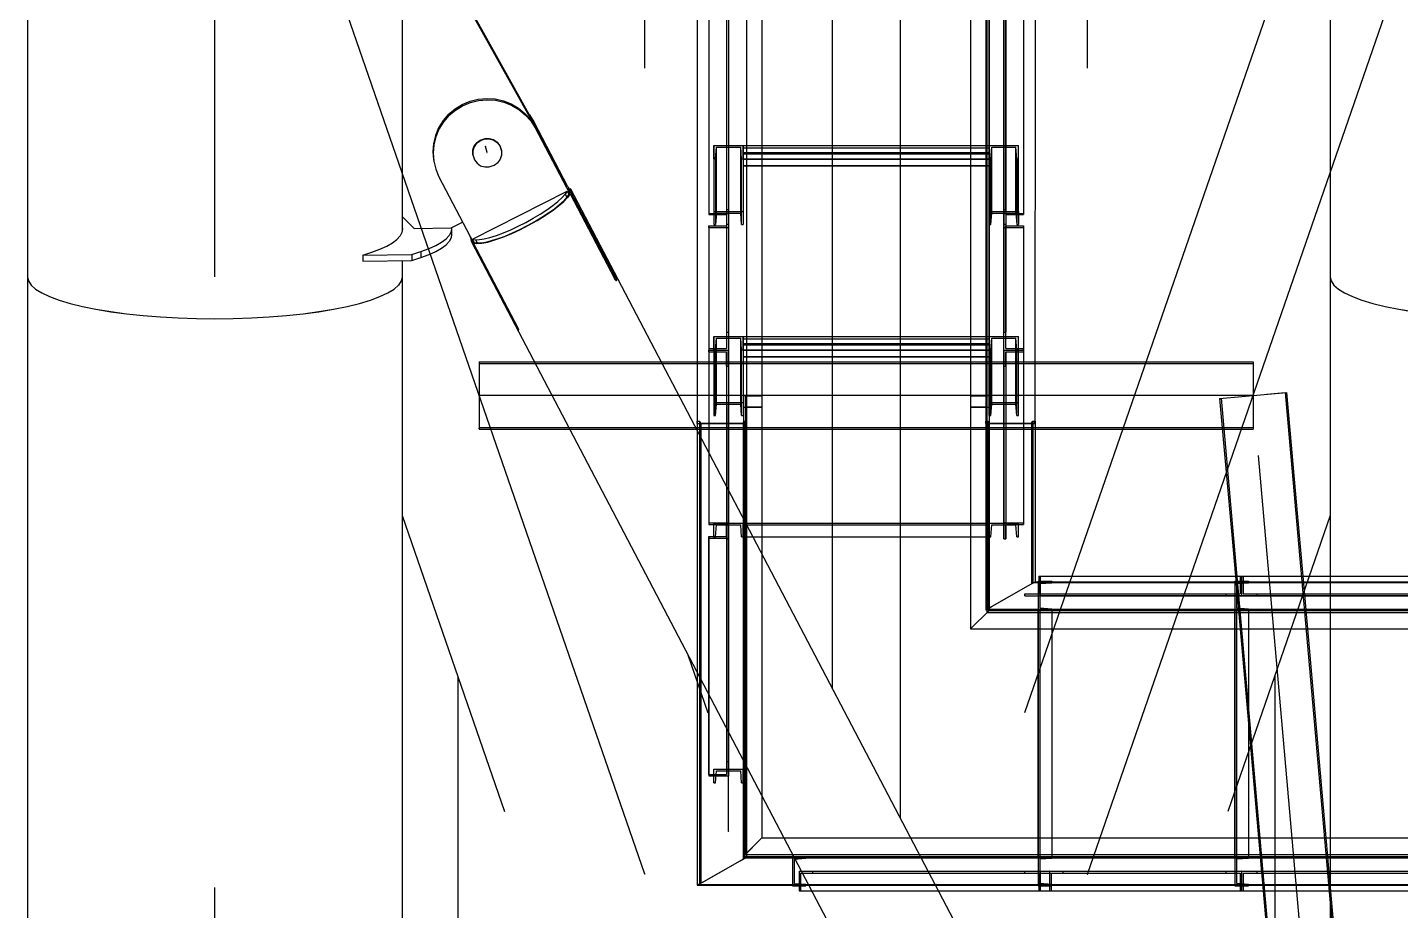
# Model space of a CAD drawing. Header units: millimetres. Extents: x 150209.93 to 150215.05, y 136675.65 to 136679.93.
# Drawn here: x 150213.4932 to 150213.6049, y 136676.0506 to 136676.1225 of the extents above; entities that cross this region are included whole.
import ezdxf

# ---------------------------------------------------------------- set-up
doc = ezdxf.new("R2010")
doc.units = ezdxf.units.MM
doc.header["$LTSCALE"] = 0.25
for name, pattern in [('CENTER', [50.8, 31.75, -6.35, 6.35, -6.35]), ('XKITLINE00', [0]), ('XKITLINE02', [4, 2, -2]), ('XKITLINE03', [6, 3, -1, 1, -1])]:
    doc.linetypes.add(name, pattern=pattern)

# ---------------------------------------------------------------- blocks, each defined once
blk = doc.blocks.new('çatıı')
at = {"color": 116, "linetype": 'XKITLINE02', "true_color": 0x136734}
for p, q in [((23115.02, 4010.31), (23115.02, 2304.77)), ((23115.87, 4009.98), (23115.87, 2305.1)), ((23122.52, 4010.31), (23122.52, 2304.77)), ((23207.47, 4010.11), (23207.47, 2304.77)), ((23097.15, 3998.62), (23097.15, 2299.1)), ((23097.68, 3997.81), (23097.68, 2298.3)), ((23114.92, 3997.81), (23114.92, 2298.3)), ((23115.45, 3998.62), (23115.45, 2299.1)), ((23214.53, 3998.62), (23214.52, 2299.1)), ((23215.06, 3997.81), (23215.06, 2298.3)), ((23232.3, 3997.81), (23232.29, 2298.3)), ((23232.83, 3998.62), (23232.82, 2299.1)), ((23214.12, 2598.43), (23214.12, 2305.1)), ((23214.97, 2598.43), (23214.97, 2304.77)), ((23101, 2502.72), (23101, 2383.08)), ((23109, 2502.72), (23109, 2379.19)), ((23220.98, 2502.72), (23220.98, 2383.51)), ((23228.98, 2502.72), (23228.98, 2383.08)), ((23108.2, 2502.29), (23108.2, 2379.19)), ((23221.78, 2502.29), (23221.78, 2379.19)), ((23221.78, 2384.36), (23221.78, 2498.41)), ((23103, 2405.84), (23103, 2411.18)), ((23103, 2411.18), (23115, 2411.18)), ((23103, 2411.18), (23103, 2379.02)), ((23103.68, 2405.84), (23104.07, 2410.5)), ((23104.07, 2410.5), (23113.94, 2410.5)), ((23104.07, 2383.68), (23104.07, 2410.5)), ((23114.32, 2405.84), (23113.94, 2410.5)), ((23113.94, 2383.68), (23113.94, 2410.5)), ((23115, 2405.84), (23115, 2411.18)), ((23115, 2411.18), (23115, 2379.02)), ((23115, 2411.18), (23115, 2402.96)), ((23115, 2411.18), (23122.52, 2411.18)), ((23115, 2410.24), (23214.98, 2410.24)), ((23115, 2408.3), (23122.52, 2408.3)), ((23115, 2407.88), (23214.98, 2407.88)), ((23207.47, 2411.18), (23214.98, 2411.18)), ((23207.47, 2408.3), (23214.98, 2408.3)), ((23214.98, 2384.36), (23214.98, 2411.18)), ((23214.98, 2405.84), (23214.98, 2411.18)), ((23214.98, 2411.18), (23226.98, 2411.18)), ((23214.98, 2411.18), (23214.98, 2402.96)), ((23215.66, 2405.84), (23216.05, 2410.5)), ((23216.05, 2383.68), (23216.05, 2410.5)), ((23216.05, 2410.5), (23225.92, 2410.5)), ((23225.92, 2383.68), (23225.92, 2410.5)), ((23226.3, 2405.84), (23225.92, 2410.5)), ((23226.98, 2384.36), (23226.98, 2411.18)), ((23226.98, 2405.84), (23226.98, 2411.18)), ((23103, 2405.84), (23103.68, 2405.84)), ((23103.68, 2405.84), (23103.68, 2379.02)), ((23114.32, 2405.84), (23115, 2405.84)), ((23114.32, 2379.02), (23114.32, 2405.84)), ((23115, 2405.84), (23214.98, 2405.84)), ((23115, 2405.67), (23214.98, 2405.67)), ((23115, 2403.13), (23214.98, 2403.13)), ((23115, 2402.96), (23122.52, 2402.96)), ((23207.47, 2402.96), (23214.98, 2402.96)), ((23214.98, 2379.02), (23214.98, 2405.84)), ((23214.98, 2405.84), (23215.66, 2405.84)), ((23215.66, 2379.02), (23215.66, 2405.84)), ((23226.3, 2405.84), (23226.3, 2379.02)), ((23226.3, 2405.84), (23226.98, 2405.84)), ((23226.98, 2383.08), (23226.98, 2405.84)), ((23101, 2383.51), (23109, 2383.51)), ((23101, 2383.08), (23108.2, 2383.08)), ((23103, 2384.36), (23115, 2384.36)), ((23104.07, 2383.68), (23103.68, 2379.02)), ((23104.07, 2383.68), (23113.94, 2383.68)), ((23108.2, 2385.23), (23109, 2385.23)), ((23108.2, 2385.23), (23108.2, 2328.7)), ((23109, 2385.23), (23109, 2377.87)), ((23114.32, 2379.02), (23113.94, 2383.68)), ((23214.98, 2379.02), (23214.98, 2384.36)), ((23214.98, 2384.36), (23226.98, 2384.36)), ((23215.66, 2379.02), (23216.05, 2383.68)), ((23216.05, 2383.68), (23225.92, 2383.68)), ((23220.98, 2385.23), (23220.98, 2335.33)), ((23220.98, 2385.23), (23221.78, 2385.23)), ((23220.98, 2384.36), (23220.98, 2379.19)), ((23220.98, 2384.36), (23220.98, 2377.86)), ((23220.98, 2383.51), (23228.98, 2383.51)), ((23221.78, 2385.23), (23221.78, 2335.33)), ((23221.78, 2384.36), (23221.78, 2378.6)), ((23221.78, 2383.08), (23228.98, 2383.08)), ((23225.92, 2383.68), (23226.3, 2379.02)), ((23226.98, 2384.36), (23226.98, 2379.02)), ((23228.98, 2383.08), (23228.98, 2383.51)), ((23101, 2378.6), (23108.2, 2378.6)), ((23101, 2377.87), (23101, 2378.6)), ((23101, 2378.6), (23101, 2327.96)), ((23101, 2377.87), (23109, 2377.87)), ((23103, 2379.02), (23103.68, 2379.02)), ((23108.2, 2379.19), (23109, 2379.19)), ((23109, 2377.87), (23109, 2327.96)), ((23114.32, 2379.02), (23115, 2379.02)), ((23214.98, 2379.02), (23215.66, 2379.02)), ((23220.98, 2379.19), (23221.78, 2379.19)), ((23220.98, 2327.96), (23220.98, 2377.86)), ((23220.98, 2377.86), (23228.98, 2377.86)), ((23221.78, 2328.7), (23221.78, 2378.6)), ((23221.78, 2378.6), (23228.98, 2378.6)), ((23226.3, 2379.02), (23226.98, 2379.02)), ((23228.98, 2378.6), (23228.98, 2327.96)), ((23108.2, 2335.33), (23109, 2335.33)), ((23220.98, 2327.96), (23220.98, 2335.33)), ((23220.98, 2335.33), (23221.78, 2335.33)), ((23221.78, 2328.7), (23221.78, 2335.33)), ((23103, 2328.16), (23103, 2333.5)), ((23103, 2333.5), (23115, 2333.5)), ((23103, 2333.5), (23103, 2301.35)), ((23103.68, 2328.16), (23104.07, 2332.83)), ((23104.07, 2332.83), (23113.94, 2332.83)), ((23104.07, 2306.01), (23104.07, 2332.83)), ((23114.32, 2328.16), (23113.94, 2332.83)), ((23113.94, 2306.01), (23113.94, 2332.83)), ((23115, 2328.16), (23115, 2333.5)), ((23115, 2333.5), (23115, 2301.35)), ((23115, 2333.5), (23115, 2325.29)), ((23115, 2333.5), (23122.52, 2333.5)), ((23115, 2332.57), (23214.98, 2332.57)), ((23115, 2330.63), (23122.52, 2330.63)), ((23115, 2330.21), (23214.98, 2330.21)), ((23207.47, 2333.5), (23214.98, 2333.5)), ((23207.47, 2330.63), (23214.98, 2330.63)), ((23214.98, 2306.69), (23214.98, 2333.5)), ((23214.98, 2328.16), (23214.98, 2333.5)), ((23214.98, 2333.5), (23226.98, 2333.5)), ((23214.98, 2333.5), (23214.98, 2325.29)), ((23215.66, 2328.16), (23216.05, 2332.83)), ((23216.05, 2306.01), (23216.05, 2332.83)), ((23216.05, 2332.83), (23225.92, 2332.83)), ((23225.92, 2306.01), (23225.92, 2332.83)), ((23226.3, 2328.16), (23225.92, 2332.83)), ((23226.98, 2306.69), (23226.98, 2333.5)), ((23226.98, 2328.16), (23226.98, 2333.5)), ((23101, 2328.7), (23108.2, 2328.7)), ((23101, 2327.96), (23109, 2327.96)), ((23101, 2327.31), (23101, 2327.96)), ((23101, 2327.96), (23109, 2327.96)), ((23101, 2327.96), (23101, 2257.1)), ((23101, 2327.31), (23108.2, 2327.31)), ((23103, 2328.16), (23103.68, 2328.16)), ((23103.68, 2301.35), (23103.68, 2328.16)), ((23108.2, 2321.45), (23108.2, 2327.31)), ((23108.2, 2327.31), (23108.2, 2251.24)), ((23109, 2321.45), (23109, 2327.96)), ((23109, 2327.96), (23109, 2251.24)), ((23114.32, 2328.16), (23115, 2328.16)), ((23114.32, 2301.35), (23114.32, 2328.16)), ((23115, 2328.16), (23214.98, 2328.16)), ((23115, 2328), (23214.98, 2328)), ((23115, 2325.45), (23214.98, 2325.45)), ((23115, 2325.29), (23122.52, 2325.29)), ((23207.47, 2325.29), (23214.98, 2325.29)), ((23214.98, 2301.35), (23214.98, 2328.16)), ((23214.98, 2328.16), (23215.66, 2328.16)), ((23215.66, 2301.35), (23215.66, 2328.16)), ((23220.98, 2327.96), (23228.98, 2327.96)), ((23220.98, 2327.96), (23220.98, 2257.75)), ((23220.98, 2321.45), (23220.98, 2327.96)), ((23220.98, 2327.96), (23228.98, 2327.96)), ((23221.78, 2328.7), (23228.98, 2328.7)), ((23221.78, 2327.31), (23221.78, 2257.1)), ((23221.78, 2321.45), (23221.78, 2327.31)), ((23221.78, 2327.31), (23228.98, 2327.31)), ((23226.3, 2301.35), (23226.3, 2328.16)), ((23226.3, 2328.16), (23226.98, 2328.16)), ((23226.98, 2301.35), (23226.98, 2328.16)), ((23228.98, 2327.96), (23228.98, 2328.7)), ((23228.98, 2327.96), (23228.98, 2257.1)), ((23007.6, 2323.21), (23007.6, 2295.91)), ((23007.6, 2323.21), (23081.56, 2323.21)), ((23007.6, 2322.61), (23007.6, 2320.23)), ((23007.6, 2322.61), (23322.39, 2322.61)), ((23007.6, 2321.31), (23007.6, 2304.21)), ((23096.3, 2323.21), (23122.52, 2323.21)), ((23108.2, 2321.45), (23109, 2321.45)), ((23207.47, 2323.21), (23233.67, 2323.21)), ((23220.98, 2321.45), (23220.98, 2251.24)), ((23220.98, 2321.45), (23221.78, 2321.45)), ((23221.78, 2321.45), (23221.78, 2251.24)), ((23278.79, 2323.21), (23322.39, 2323.21)), ((23322.39, 2323.21), (23322.39, 2295.91)), ((23115.02, 2309.56), (23122.52, 2309.56)), ((23115.02, 2309.56), (23122.52, 2309.56)), ((23115.02, 2309.56), (23122.52, 2309.56)), ((23115.02, 2309.56), (23115.02, 2122.1)), ((23115.87, 2309.56), (23122.52, 2309.56)), ((23115.87, 2309.56), (23115.87, 2122.95)), ((23115.87, 2309.22), (23122.52, 2309.35)), ((23122.52, 2309.56), (23122.52, 2146.75)), ((23122.52, 2309.56), (23122.52, 2307.13)), ((23207.47, 2309.56), (23214.97, 2309.56)), ((23207.47, 2309.56), (23214.97, 2309.56)), ((23207.47, 2309.56), (23207.47, 2307.13)), ((23207.47, 2309.35), (23214.12, 2309.22)), ((23214.12, 2309.56), (23214.12, 2221.25)), ((23214.97, 2309.56), (23214.97, 2222.38)), ((23308.8, 2308.35), (23335.99, 2310.76)), ((23308.8, 2308.35), (23309.14, 2308.38)), ((23308.8, 2308.35), (23313.83, 2251.39)), ((23309.4, 2308.41), (23355.51, 1785.98)), ((23328.04, 2310.05), (23335.39, 2310.7)), ((23335.39, 2310.7), (23381.51, 1788.27)), ((23335.99, 2310.76), (23340.46, 2260.17)), ((23103, 2306.69), (23115, 2306.69)), ((23103.68, 2301.35), (23104.07, 2306.01)), ((23104.07, 2306.01), (23113.94, 2306.01)), ((23114.32, 2301.35), (23113.94, 2306.01)), ((23115.02, 2304.77), (23122.52, 2304.77)), ((23115.87, 2305.1), (23122.52, 2304.97)), ((23207.47, 2304.97), (23214.12, 2305.1)), ((23207.47, 2304.77), (23214.97, 2304.77)), ((23214.98, 2301.35), (23214.98, 2306.69)), ((23214.98, 2306.69), (23226.98, 2306.69)), ((23215.66, 2301.35), (23216.05, 2306.01)), ((23216.05, 2306.01), (23225.92, 2306.01)), ((23226.3, 2301.35), (23225.92, 2306.01)), ((23226.98, 2301.35), (23226.98, 2306.69)), ((23007.6, 2296.51), (23322.39, 2296.51)), ((23007.6, 2295.91), (23007.6, 2296.25)), ((23007.6, 2295.91), (23095.87, 2295.91)), ((23096.3, 2298.19), (23096.3, 2299.1)), ((23096.3, 2299.1), (23097.15, 2299.1)), ((23096.3, 2299.1), (23096.3, 2298.19)), ((23096.3, 2299.1), (23097.15, 2299.1)), ((23096.3, 2298.19), (23096.3, 2196.76)), ((23096.3, 2295.91), (23122.52, 2295.91)), ((23097.68, 2298.3), (23097.15, 2299.1)), ((23097.15, 2299.1), (23097.15, 2110.87)), ((23097.68, 2298.3), (23097.15, 2299.1)), ((23097.68, 2298.3), (23114.92, 2298.3)), ((23097.68, 2298.3), (23097.68, 2111.17)), ((23097.68, 2298.3), (23114.92, 2298.3)), ((23103, 2301.35), (23103.68, 2301.35)), ((23114.32, 2301.35), (23115, 2301.35)), ((23114.92, 2298.3), (23115.45, 2299.1)), ((23114.92, 2298.3), (23115.45, 2299.1)), ((23114.92, 2298.3), (23114.92, 2121.02)), ((23115.45, 2299.1), (23116.3, 2299.1)), ((23115.45, 2299.1), (23115.45, 2121.33)), ((23115.45, 2299.1), (23116.3, 2299.1)), ((23116.3, 2298.19), (23116.3, 2299.1)), ((23116.3, 2299.1), (23116.3, 2298.19)), ((23207.47, 2295.91), (23233.68, 2295.91)), ((23213.67, 2298.19), (23213.67, 2299.1)), ((23213.67, 2299.1), (23214.52, 2299.1)), ((23213.68, 2299.1), (23213.68, 2298.19)), ((23213.68, 2299.1), (23214.53, 2299.1)), ((23215.06, 2298.3), (23214.52, 2299.1)), ((23214.53, 2299.1), (23214.53, 2222.87)), ((23215.06, 2298.3), (23214.53, 2299.1)), ((23214.98, 2301.35), (23215.66, 2301.35)), ((23215.06, 2298.3), (23232.29, 2298.3)), ((23215.06, 2298.3), (23215.06, 2223.17)), ((23215.06, 2298.3), (23232.3, 2298.3)), ((23226.3, 2301.35), (23226.98, 2301.35)), ((23232.29, 2298.3), (23232.82, 2299.1)), ((23232.3, 2298.3), (23232.83, 2299.1)), ((23232.3, 2298.3), (23232.3, 2233.02)), ((23232.82, 2299.1), (23233.67, 2299.1)), ((23232.83, 2299.1), (23232.83, 2233.33)), ((23232.83, 2299.1), (23233.68, 2299.1)), ((23233.67, 2298.19), (23233.67, 2299.1)), ((23233.68, 2299.1), (23233.68, 2298.19)), ((23275.19, 2295.91), (23322.39, 2295.91)), ((23101, 2257.75), (23109, 2257.75)), ((23101, 2257.1), (23108.2, 2257.1)), ((23103, 2252.1), (23103, 2257.6)), ((23103, 2257.6), (23115, 2257.6)), ((23103, 2252.1), (23103, 2257.6)), ((23103.68, 2252.1), (23104.07, 2256.9)), ((23103.68, 2252.1), (23104.07, 2256.9)), ((23104.07, 2256.9), (23113.94, 2256.9)), ((23108.2, 2257.41), (23109, 2257.41)), ((23108.2, 2252.17), (23108.2, 2257.41)), ((23108.2, 2257.41), (23108.2, 2155.43)), ((23109, 2251.59), (23109, 2257.41)), ((23109, 2257.41), (23109, 2154.85)), ((23114.32, 2252.1), (23113.94, 2256.9)), ((23114.32, 2252.1), (23113.94, 2256.9)), ((23115, 2252.1), (23115, 2257.6)), ((23115, 2252.1), (23115, 2257.6)), ((23115, 2257.6), (23115, 2252.1)), ((23115, 2257.6), (23122.52, 2257.6)), ((23115, 2256.9), (23214.98, 2256.9)), ((23116.3, 2256.95), (23116.3, 2158.62)), ((23207.47, 2257.6), (23214.98, 2257.6)), ((23214.98, 2252.1), (23214.98, 2257.6)), ((23214.98, 2257.6), (23226.98, 2257.6)), ((23214.98, 2252.1), (23214.98, 2257.6)), ((23214.98, 2257.6), (23214.98, 2252.1)), ((23215.66, 2252.1), (23216.05, 2256.9)), ((23215.66, 2252.1), (23216.05, 2256.9)), ((23216.05, 2256.9), (23225.92, 2256.9)), ((23220.98, 2251.24), (23220.98, 2257.75)), ((23220.98, 2257.75), (23228.98, 2257.75)), ((23221.78, 2251.24), (23221.78, 2257.1)), ((23221.78, 2257.1), (23228.98, 2257.1)), ((23226.3, 2252.1), (23225.92, 2256.9)), ((23226.3, 2252.1), (23225.92, 2256.9)), ((23226.98, 2252.1), (23226.98, 2257.6)), ((23226.98, 2252.1), (23226.98, 2257.6)), ((23228.98, 2257.1), (23228.98, 2257.75)), ((23101, 2252.17), (23108.2, 2252.17)), ((23101, 2252.17), (23101, 2154.85)), ((23101, 2155.43), (23101, 2252.17)), ((23101, 2251.59), (23109, 2251.59)), ((23103, 2252.1), (23103.68, 2252.1)), ((23108.2, 2251.24), (23109, 2251.24)), ((23114.32, 2252.1), (23115, 2252.1)), ((23115, 2252.1), (23122.52, 2252.1)), ((23207.47, 2252.1), (23214.98, 2252.1)), ((23214.98, 2252.1), (23215.66, 2252.1)), ((23220.98, 2251.24), (23221.78, 2251.24)), ((23226.3, 2252.1), (23226.98, 2252.1)), ((23235.17, 2236.1), (23235.8, 2236.1)), ((23315.18, 2236.1), (23320.47, 2176.15)), ((23317.09, 2236.1), (23317.09, 2228.9)), ((23318.35, 2236.1), (23318.35, 2228.9)), ((23342.58, 2236.1), (23343.79, 2222.38)), ((23353.8, 2236.1), (23398.35, 2236.1)), ((23215.59, 2223.48), (23231.09, 2232.33)), ((23229.54, 2228.9), (23317.09, 2228.9)), ((23229.54, 2228.1), (23229.54, 2228.9)), ((23231.09, 2232.33), (23233.68, 2233.81)), ((23231.09, 2232.33), (23233.16, 2233.51)), ((23231.09, 2232.33), (23231.35, 2232.48)), ((23232.31, 2233.03), (23233.68, 2233.81)), ((23233.16, 2233.51), (23537.59, 2233.51)), ((23234.97, 2234.1), (23240.47, 2234.1)), ((23234.97, 2233.81), (23234.97, 2222.38)), ((23235.17, 2234.1), (23237.99, 2234.1)), ((23235.17, 2233.81), (23237.99, 2233.81)), ((23235.17, 2233.29), (23235.17, 2228.9)), ((23235.67, 2233.04), (23240.47, 2233.42)), ((23235.67, 2233.04), (23240.47, 2233.42)), ((23235.67, 2233.04), (23235.67, 2223.16)), ((23235.8, 2233.04), (23235.8, 2228.1)), ((23240.47, 2234.1), (23240.47, 2233.42)), ((23311.46, 2228.1), (23311.46, 2228.9)), ((23314.97, 2234.1), (23320.47, 2234.1)), ((23314.97, 2233.81), (23314.97, 2222.38)), ((23315.67, 2233.04), (23320.47, 2233.42)), ((23315.67, 2233.04), (23320.47, 2233.42)), ((23315.67, 2233.04), (23315.67, 2223.16)), ((23317.72, 2234.1), (23317.72, 2228.1)), ((23317.72, 2234.1), (23317.72, 2228.1)), ((23318.35, 2228.9), (23404.03, 2228.9)), ((23320.47, 2234.1), (23320.47, 2233.42)), ((23324.03, 2228.1), (23324.03, 2228.9)), ((23353.8, 2233.81), (23506.2, 2233.81)), ((23213.68, 2222.38), (23216.27, 2223.87)), ((23214.67, 2222.95), (23215.59, 2223.48)), ((23229.54, 2228.1), (23317.72, 2228.1)), ((23317.72, 2228.1), (23404.03, 2228.1)), ((23214.12, 2221.25), (23525.35, 2221.25)), ((23214.21, 2222.68), (23526.76, 2222.68)), ((23234.97, 2222.1), (23240.47, 2222.1)), ((23234.97, 2222.1), (23240.47, 2222.1)), ((23234.97, 2222.1), (23240.47, 2222.1)), ((23234.97, 2222.1), (23234.97, 2214.6)), ((23235.67, 2223.16), (23240.47, 2222.78)), ((23235.67, 2223.16), (23240.47, 2222.78)), ((23235.67, 2222.1), (23235.67, 2122.12)), ((23240.47, 2222.78), (23240.47, 2222.38)), ((23240.47, 2222.1), (23240.47, 2214.6)), ((23314.97, 2222.1), (23320.47, 2222.1)), ((23314.97, 2222.1), (23320.47, 2222.1)), ((23314.97, 2222.1), (23320.47, 2222.1)), ((23314.97, 2222.1), (23314.97, 2214.6)), ((23315.67, 2223.16), (23320.47, 2222.78)), ((23315.67, 2223.16), (23320.47, 2222.78)), ((23315.67, 2222.1), (23315.67, 2122.12)), ((23320.47, 2222.78), (23320.47, 2222.38)), ((23320.47, 2222.1), (23320.47, 2214.6)), ((23343.82, 2222.1), (23344.48, 2214.6)), ((23353.8, 2222.38), (23506.2, 2222.38)), ((23353.8, 2222.1), (23506.2, 2222.1)), ((23353.8, 2214.6), (23506.2, 2214.6)), ((23103, 2152.1), (23103, 2157.6)), ((23103, 2157.6), (23115, 2157.6)), ((23103, 2152.1), (23103, 2157.6)), ((23103.68, 2152.1), (23104.07, 2156.9)), ((23103.68, 2152.1), (23104.07, 2156.9)), ((23104.07, 2156.9), (23113.94, 2156.9)), ((23108.2, 2160.67), (23109, 2160.67)), ((23114.32, 2152.1), (23113.94, 2156.9)), ((23114.32, 2152.1), (23113.94, 2156.9)), ((23115, 2152.1), (23115, 2157.6)), ((23115, 2152.1), (23115, 2157.6)), ((23101, 2155.43), (23108.2, 2155.43)), ((23101, 2154.85), (23109, 2154.85)), ((23103, 2152.1), (23103.68, 2152.1)), ((23114.32, 2152.1), (23115, 2152.1)), ((23122.52, 2129.6), (23115.02, 2122.1)), ((23131.52, 2129.6), (23183.08, 2129.6)), ((23234.97, 2129.6), (23234.97, 2122.12)), ((23240.47, 2129.6), (23240.47, 2122.12)), ((23314.97, 2129.6), (23314.97, 2122.12)), ((23320.47, 2129.6), (23320.47, 2122.12)), ((23324.58, 2129.6), (23325.24, 2122.1)), ((23351.98, 2129.6), (23352.65, 2122.1)), ((23353.8, 2129.6), (23433.7, 2129.6)), ((23116.3, 2123.38), (23115.02, 2122.1)), ((23115.87, 2122.95), (23427.05, 2122.95)), ((23098.21, 2111.47), (23113.71, 2120.33)), ((23113.71, 2120.33), (23116.3, 2121.81)), ((23113.71, 2120.33), (23115.78, 2121.51)), ((23113.71, 2120.33), (23113.97, 2120.48)), ((23115.02, 2122.1), (23116.3, 2122.1)), ((23115.78, 2121.51), (23425.59, 2121.53)), ((23134.97, 2122.1), (23187.02, 2122.1)), ((23134.97, 2122.1), (23140.47, 2122.1)), ((23134.97, 2122.1), (23134.97, 2110.39)), ((23135.45, 2122.1), (23140.47, 2122.1)), ((23135.6, 2121.82), (23187.16, 2121.82)), ((23135.67, 2121.03), (23140.47, 2121.42)), ((23135.67, 2121.03), (23140.47, 2121.42)), ((23135.67, 2121.03), (23135.67, 2111.16)), ((23140.47, 2122.1), (23140.47, 2121.42)), ((23234.97, 2122.12), (23240.47, 2122.12)), ((23234.97, 2122.12), (23234.97, 2110.39)), ((23234.97, 2122.12), (23240.47, 2122.12)), ((23234.97, 2122.1), (23240.47, 2122.1)), ((23235.67, 2121.06), (23240.47, 2121.44)), ((23235.67, 2121.06), (23240.47, 2121.44)), ((23235.67, 2121.06), (23235.67, 2111.18)), ((23240.47, 2122.12), (23240.47, 2121.44)), ((23240.47, 2121.44), (23240.47, 2121.44)), ((23314.97, 2122.12), (23320.47, 2122.12)), ((23314.97, 2122.12), (23314.97, 2110.4)), ((23314.97, 2122.12), (23320.47, 2122.12)), ((23314.97, 2122.1), (23320.47, 2122.1)), ((23315.67, 2121.06), (23320.47, 2121.44)), ((23315.67, 2121.06), (23320.47, 2121.44)), ((23315.67, 2121.06), (23315.67, 2111.18)), ((23320.47, 2122.12), (23320.47, 2121.44)), ((23320.47, 2121.44), (23320.47, 2121.44)), ((23325.26, 2121.83), (23326.47, 2108.12)), ((23352.67, 2121.83), (23382.11, 1788.32)), ((23353.8, 2122.1), (23426.2, 2122.1)), ((23353.8, 2121.83), (23425.89, 2121.83)), ((23096.3, 2110.38), (23098.89, 2111.87)), ((23137.72, 2116.12), (23184.76, 2116.12)), ((23137.72, 2116.12), (23137.72, 2110.1)), ((23138.27, 2115.32), (23245.19, 2115.32)), ((23138.27, 2115.32), (23138.27, 2108.12)), ((23143.27, 2115.32), (23143.27, 2116.12)), ((23184.76, 2116.12), (23245.19, 2116.12)), ((23185.18, 2115.32), (23245.19, 2115.32)), ((23229.54, 2116.12), (23317.72, 2116.12)), ((23229.54, 2116.11), (23229.54, 2116.12)), ((23229.54, 2115.32), (23229.54, 2116.11)), ((23229.54, 2115.32), (23317.09, 2115.32)), ((23235.17, 2115.32), (23235.17, 2110.91)), ((23235.8, 2116.12), (23235.8, 2111.17)), ((23239.64, 2116.12), (23239.64, 2111.17)), ((23240.19, 2115.32), (23240.19, 2110.88)), ((23242.3, 2116.12), (23317.72, 2116.12)), ((23245.19, 2116.11), (23245.19, 2116.12)), ((23245.19, 2115.32), (23245.19, 2116.11)), ((23311.46, 2115.32), (23311.46, 2116.12)), ((23317.09, 2115.32), (23317.09, 2108.12)), ((23317.72, 2116.12), (23354.16, 2116.12)), ((23317.72, 2116.12), (23317.72, 2110.12)), ((23317.72, 2116.12), (23317.72, 2110.12)), ((23318.35, 2115.32), (23343.2, 2115.32)), ((23318.35, 2115.32), (23318.35, 2108.12)), ((23324.03, 2115.32), (23324.03, 2116.12)), ((23342.61, 2115.32), (23404.03, 2115.32)), ((23343.26, 2116.12), (23404.03, 2116.12)), ((23096.83, 2110.68), (23414.76, 2110.7)), ((23134.97, 2110.1), (23140.47, 2110.1)), ((23135.67, 2111.16), (23140.47, 2110.78)), ((23135.67, 2111.16), (23140.47, 2110.78)), ((23140.47, 2110.78), (23140.47, 2110.39)), ((23141.59, 2110.39), (23193.16, 2110.39)), ((23142.78, 2108.12), (23194.35, 2108.12)), ((23188.95, 2108.12), (23194.35, 2108.12)), ((23234.97, 2110.12), (23240.47, 2110.12)), ((23235.17, 2110.39), (23240.19, 2110.39)), ((23235.17, 2110.12), (23240.19, 2110.12)), ((23235.17, 2108.12), (23237.46, 2108.12)), ((23235.67, 2111.18), (23240.47, 2110.8)), ((23235.67, 2111.18), (23240.47, 2110.8)), ((23237.46, 2108.12), (23239.64, 2108.12)), ((23239.64, 2108.12), (23240.19, 2108.12)), ((23240.47, 2110.8), (23240.47, 2110.39)), ((23314.97, 2110.12), (23320.47, 2110.12)), ((23315.67, 2111.18), (23320.47, 2110.8)), ((23315.67, 2111.18), (23320.47, 2110.8)), ((23320.47, 2110.8), (23320.47, 2110.4)), ((23343.3, 2108.12), (23398.35, 2108.12)), ((23353.8, 2110.4), (23414.46, 2110.4))]:
    blk.add_line(p, q, dxfattribs=at)
at = {"color": 1, "linetype": 'XKITLINE03'}
for p, q in [((23115.02, 4010.31), (23115.02, 2309.56)), ((23214.97, 2309.56), (23214.97, 4010.31)), ((23220.97, 2292.58), (23220.98, 4000.82)), ((23109, 2502.72), (23109, 2383.51)), ((23220.98, 2383.51), (23220.98, 2502.72)), ((23115, 2411.18), (23115, 2384.36)), ((23115, 2408.3), (23214.98, 2408.3)), ((23214.98, 2384.36), (23214.98, 2411.18)), ((23109, 2377.87), (23109, 2327.96)), ((23220.98, 2327.96), (23220.98, 2377.86)), ((23115, 2333.5), (23115, 2306.69)), ((23115, 2330.63), (23214.98, 2330.63)), ((23214.98, 2306.69), (23214.98, 2333.5)), ((23109, 2327.96), (23109, 2257.75)), ((23220.98, 2257.75), (23220.98, 2327.96)), ((23322.39, 2309.56), (23007.6, 2309.56)), ((23368.51, 1787.12), (23322.39, 2309.56)), ((23109, 2132.34), (23109, 2305.4)), ((23115, 2257.6), (23115, 2257.6)), ((23115, 2257.6), (23214.98, 2257.6)), ((23214.98, 2257.6), (23214.98, 2257.6)), ((23109, 2251.59), (23109, 2154.85)), ((23317.72, 2228.1), (23235.8, 2228.1)), ((23397.72, 2228.1), (23317.72, 2228.1)), ((23234.97, 2222.1), (23234.97, 2222.1)), ((23234.97, 2122.12), (23234.97, 2222.1)), ((23314.97, 2222.1), (23314.97, 2222.1)), ((23314.97, 2122.12), (23314.97, 2222.1)), ((23115, 2157.6), (23115, 2157.6)), ((23134.97, 2122.1), (23134.97, 2122.1)), ((23234.97, 2122.12), (23234.97, 2122.12)), ((23314.97, 2122.12), (23314.97, 2122.12)), ((23137.72, 2116.12), (23239.64, 2116.12)), ((23235.8, 2116.12), (23317.72, 2116.12)), ((23317.72, 2116.12), (23397.72, 2116.12))]:
    blk.add_line(p, q, dxfattribs=at)
at = {"color": 8, "linetype": 'XKITLINE00'}
for p, q in [((22823.8, 3985.69), (22823.8, 2357.78)), ((23151.2, 2597.45), (23151.2, 2190.41)), ((23178.8, 2597.45), (23178.8, 2137.77)), ((23353.8, 2572.71), (23353.8, 2357.78)), ((23353.8, 2539.79), (23229.38, 2180.51)), ((22996.29, 2480.38), (23029.66, 2420.59)), ((22996.27, 2479.76), (23029.92, 2419.47)), ((22976.2, 2469.19), (22976.2, 2376.43)), ((23003.85, 2429.25), (23007.2, 2430.07)), ((23007.2, 2430.07), (23010.64, 2430.37)), ((23010.64, 2430.37), (23014.08, 2430.15)), ((23014.08, 2430.15), (23017.43, 2429.4)), ((22995.1, 2423.92), (22997.73, 2426.14)), ((22995.23, 2423.37), (22997.86, 2425.58)), ((22997.73, 2426.14), (23000.67, 2427.93)), ((22997.86, 2425.58), (23000.8, 2427.37)), ((23000.67, 2427.93), (23003.85, 2429.25)), ((23000.8, 2427.37), (23003.98, 2428.69)), ((23003.98, 2428.69), (23007.33, 2429.52)), ((23007.33, 2429.52), (23010.77, 2429.82)), ((23010.77, 2429.82), (23014.21, 2429.59)), ((23014.21, 2429.59), (23017.56, 2428.84)), ((23017.43, 2429.4), (23020.61, 2428.15)), ((23017.56, 2428.84), (23020.74, 2427.59)), ((23020.61, 2428.15), (23023.55, 2426.42)), ((23020.74, 2427.59), (23023.68, 2425.86)), ((23023.55, 2426.42), (23026.17, 2424.26)), ((23023.68, 2425.86), (23026.3, 2423.71)), ((22992.86, 2421.34), (22991.06, 2418.45)), ((22992.99, 2420.78), (22991.19, 2417.89)), ((22995.1, 2423.92), (22992.86, 2421.34)), ((22995.23, 2423.37), (22992.99, 2420.78)), ((23026.17, 2424.26), (23028.41, 2421.73)), ((23026.3, 2423.71), (23028.54, 2421.17)), ((23027.97, 2423.62), (23029.77, 2420.77)), ((23028.41, 2421.73), (23030.21, 2418.88)), ((23028.41, 2421.73), (23028.54, 2421.17)), ((23028.54, 2421.17), (23030.34, 2418.32)), ((23029.66, 2420.59), (23029.9, 2420.22)), ((23029.66, 2420.59), (23031.08, 2417.47)), ((23029.66, 2420.59), (23029.92, 2419.47)), ((23029.77, 2420.77), (23029.9, 2420.22)), ((23029.77, 2420.77), (23043.4, 2394.79)), ((23029.9, 2420.22), (23043.27, 2394.72)), ((23029.92, 2419.47), (23030.15, 2418.98)), ((23030.21, 2418.88), (23030.34, 2418.32)), ((22989.74, 2415.33), (22988.93, 2412.04)), ((22989.87, 2414.77), (22989.06, 2411.49)), ((22991.06, 2418.45), (22989.74, 2415.33)), ((22991.19, 2417.89), (22989.87, 2414.77)), ((23006.47, 2412.29), (23007.89, 2413.31)), ((23007.89, 2413.31), (23008.33, 2413.54)), ((23007.89, 2413.31), (23007.93, 2413.13)), ((23007.93, 2413.13), (23008.37, 2413.36)), ((23008.33, 2413.54), (23010, 2414.08)), ((23008.33, 2413.54), (23008.37, 2413.36)), ((23008.37, 2413.36), (23010.04, 2413.9)), ((23010, 2414.08), (23011.75, 2414.1)), ((23010.04, 2413.9), (23011.79, 2413.92)), ((23011.75, 2414.1), (23013.41, 2413.59)), ((23011.79, 2413.92), (23013.45, 2413.41)), ((23013.41, 2413.59), (23014.82, 2412.6)), ((23013.45, 2413.41), (23014.87, 2412.43)), ((23030.34, 2418.32), (23044.38, 2391.55)), ((23031.08, 2417.47), (23031.22, 2416.95)), ((23031.08, 2417.47), (23031.19, 2417.01)), ((22988.93, 2412.04), (22988.66, 2408.69)), ((22988.66, 2408.69), (22988.93, 2405.33)), ((22989.06, 2411.49), (22988.79, 2408.13)), ((22988.79, 2408.13), (22989.06, 2404.78)), ((23005.44, 2410.9), (23004.9, 2409.27)), ((23004.9, 2409.27), (23004.9, 2407.56)), ((23005.48, 2410.72), (23004.94, 2409.09)), ((23004.94, 2409.09), (23004.94, 2407.38)), ((23006.47, 2412.29), (23005.44, 2410.9)), ((23006.51, 2412.11), (23005.48, 2410.72)), ((23006.51, 2412.11), (23007.93, 2413.13)), ((23014.82, 2412.6), (23015.85, 2411.23)), ((23014.87, 2412.43), (23015.89, 2411.06)), ((23015.85, 2411.23), (23015.89, 2411.06)), ((23015.85, 2411.23), (23016.08, 2410.8)), ((23015.89, 2411.06), (23016.12, 2410.62)), ((23016.08, 2410.8), (23016.12, 2410.62)), ((23016.08, 2410.8), (23016.62, 2409.18)), ((23016.12, 2410.62), (23016.66, 2409.01)), ((23016.66, 2409.01), (23016.66, 2407.3)), ((22988.93, 2405.33), (22989.06, 2404.78)), ((22989.06, 2404.78), (22989.86, 2401.51)), ((23004.9, 2407.56), (23004.94, 2407.38)), ((23004.94, 2407.38), (23005.48, 2405.76)), ((23005.48, 2405.76), (23005.71, 2405.33)), ((23005.71, 2405.33), (23006.73, 2403.96)), ((23006.73, 2403.96), (23008.15, 2402.97)), ((23008.15, 2402.97), (23009.81, 2402.46)), ((23009.81, 2402.46), (23011.56, 2402.48)), ((23011.56, 2402.48), (23013.23, 2403.03)), ((23013.23, 2403.03), (23013.67, 2403.26)), ((23013.67, 2403.26), (23015.09, 2404.27)), ((23016.12, 2405.67), (23015.09, 2404.27)), ((23016.66, 2407.3), (23016.12, 2405.67)), ((22989.86, 2401.51), (22991.18, 2398.42)), ((22991.18, 2398.42), (23005.21, 2371.65)), ((23004.86, 2373.09), (23043.38, 2392.66)), ((23042.55, 2391.42), (23041.27, 2390.01)), ((23043.38, 2392.66), (23042.55, 2391.42)), ((23042.55, 2391.42), (23043.23, 2390.13)), ((23042.96, 2394.57), (23043.4, 2394.79)), ((23044.06, 2391.37), (23043.23, 2390.13)), ((23043.38, 2392.66), (23044.06, 2391.37)), ((23043.4, 2394.79), (23043.61, 2394.53)), ((23044.5, 2391.56), (23043.51, 2390.12)), ((23043.56, 2393.43), (23043.71, 2393.5)), ((23043.61, 2394.53), (23044.29, 2393.24)), ((23043.61, 2394.53), (23043.72, 2394.23)), ((23043.76, 2393.89), (23043.71, 2393.5)), ((23043.71, 2393.5), (23044.39, 2392.21)), ((23043.72, 2394.23), (23043.76, 2393.89)), ((23043.76, 2393.89), (23044.44, 2392.59)), ((23043.82, 2394.13), (23043.9, 2394.08)), ((23043.86, 2394.06), (23043.9, 2394.08)), ((23043.9, 2394.08), (23044.18, 2393.55)), ((23044.05, 2391.39), (23044.38, 2391.55)), ((23044.06, 2391.37), (23044.51, 2391.6)), ((23044.14, 2393.52), (23044.49, 2393.7)), ((23044.24, 2392.13), (23044.77, 2392.4)), ((23044.24, 2392.13), (23044.39, 2392.21)), ((23044.29, 2393.24), (23044.4, 2392.94)), ((23044.33, 2391.74), (23044.38, 2391.55)), ((23044.33, 2391.74), (23044.43, 2391.56)), ((23044.44, 2392.59), (23044.39, 2392.21)), ((23044.4, 2392.94), (23044.44, 2392.59)), ((23044.49, 2393.7), (23044.64, 2393.6)), ((23044.51, 2391.6), (23044.5, 2391.56)), ((23044.51, 2391.6), (23062.62, 2357.05)), ((23044.64, 2393.6), (23306.7, 1893.86)), ((23044.64, 2393.6), (23044.88, 2392.73)), ((23044.88, 2392.73), (23044.77, 2392.4)), ((23044.77, 2392.4), (23062.89, 2357.86)), ((23035.1, 2385.08), (23037.5, 2386.8)), ((23035.78, 2383.78), (23038.18, 2385.5)), ((23037.29, 2384.68), (23039.85, 2386.63)), ((23037.5, 2386.8), (23039.57, 2388.46)), ((23038.18, 2385.5), (23040.25, 2387.16)), ((23039.57, 2388.46), (23041.27, 2390.01)), ((23039.85, 2386.63), (23041.94, 2388.46)), ((23040.25, 2387.16), (23041.95, 2388.72)), ((23043.51, 2390.12), (23041.94, 2388.46)), ((23043.23, 2390.13), (23041.95, 2388.72)), ((22976.2, 2382.28), (22981.14, 2377.5)), ((22996.12, 2377.68), (23000.81, 2380.05)), ((23023.45, 2378.38), (23026.53, 2379.94)), ((23026.53, 2379.94), (23029.55, 2381.61)), ((23027.21, 2378.65), (23030.23, 2380.31)), ((23027.64, 2378.75), (23031.09, 2380.68)), ((23029.55, 2381.61), (23032.42, 2383.33)), ((23030.23, 2380.31), (23033.1, 2382.04)), ((23031.09, 2380.68), (23034.34, 2382.68)), ((23032.42, 2383.33), (23035.1, 2385.08)), ((23033.1, 2382.04), (23035.78, 2383.78)), ((23034.34, 2382.68), (23037.29, 2384.68)), ((22975.37, 2374.44), (22974.09, 2373.04)), ((22976.11, 2375.86), (22975.37, 2374.44)), ((22976.32, 2377.29), (22976.11, 2375.86)), ((22976.2, 2377.82), (22976.32, 2377.29)), ((22981.14, 2377.5), (22996.12, 2377.68)), ((22995.34, 2374.67), (22994.07, 2373.27)), ((22996.09, 2376.09), (22995.34, 2374.67)), ((22996.29, 2377.52), (22996.09, 2376.09)), ((22996.29, 2375.09), (22996.09, 2373.66)), ((22996.24, 2377.74), (22996.29, 2377.52)), ((22996.29, 2377.52), (22996.29, 2375.09)), ((23003.93, 2374.1), (23003.94, 2374.01)), ((23011.94, 2373.81), (23014.56, 2374.64)), ((23014.56, 2374.64), (23017.39, 2375.69)), ((23015.24, 2373.34), (23018.07, 2374.4)), ((23017.16, 2373.91), (23020.57, 2375.31)), ((23017.39, 2375.69), (23020.38, 2376.95)), ((23018.07, 2374.4), (23021.06, 2375.65)), ((23020.38, 2376.95), (23023.45, 2378.38)), ((23020.57, 2375.31), (23024.1, 2376.94)), ((23021.06, 2375.65), (23024.13, 2377.08)), ((23024.1, 2376.94), (23027.64, 2378.75)), ((23024.13, 2377.08), (23027.21, 2378.65)), ((22963.91, 2367.81), (22967.18, 2369.04)), ((22967.18, 2369.04), (22969.99, 2370.33)), ((22969.99, 2370.33), (22972.3, 2371.66)), ((22972.3, 2371.66), (22974.09, 2373.04)), ((22983.88, 2368.05), (22987.16, 2369.27)), ((22987.16, 2369.27), (22989.96, 2370.56)), ((22989.96, 2370.56), (22992.27, 2371.9)), ((22989.96, 2368.12), (22992.27, 2369.46)), ((22992.27, 2371.9), (22994.07, 2373.27)), ((22992.27, 2369.46), (22994.07, 2370.83)), ((22995.34, 2372.23), (22994.07, 2370.83)), ((22996.09, 2373.66), (22995.34, 2372.23)), ((23003.94, 2374.01), (23004.06, 2373.71)), ((23004.06, 2373.71), (23004.73, 2372.41)), ((23004.06, 2373.71), (23004.26, 2373.45)), ((23004.25, 2373.25), (23004.14, 2372.92)), ((23004.14, 2372.92), (23004.38, 2372.05)), ((23004.25, 2373.25), (23004.29, 2373.27)), ((23004.26, 2373.45), (23004.94, 2372.16)), ((23004.38, 2372.05), (23266.44, 1872.31)), ((23004.38, 2372.05), (23004.53, 2371.95)), ((23004.53, 2371.95), (23004.95, 2372.16)), ((23004.53, 2371.95), (23022.65, 2337.41)), ((23004.73, 2372.41), (23004.94, 2372.16)), ((23004.86, 2373.09), (23006.04, 2372.87)), ((23004.86, 2373.09), (23005.54, 2371.79)), ((23005.12, 2371.58), (23005.54, 2371.79)), ((23005.12, 2371.58), (23005.23, 2371.51)), ((23005.12, 2371.58), (23023.23, 2337.03)), ((23005.21, 2371.65), (23005.53, 2371.81)), ((23005.23, 2371.51), (23006.66, 2371.31)), ((23005.26, 2371.67), (23005.27, 2371.65)), ((23005.54, 2371.79), (23006.71, 2371.57)), ((23006.04, 2372.87), (23007.63, 2372.92)), ((23006.04, 2372.87), (23006.71, 2371.57)), ((23006.66, 2371.31), (23008.64, 2371.46)), ((23006.71, 2371.57), (23008.31, 2371.62)), ((23007.63, 2372.92), (23009.62, 2373.23)), ((23008.31, 2371.62), (23010.3, 2371.94)), ((23008.64, 2371.46), (23011.1, 2371.95)), ((23009.62, 2373.23), (23011.94, 2373.81)), ((23010.3, 2371.94), (23012.62, 2372.52)), ((23011.1, 2371.95), (23013.97, 2372.78)), ((23012.62, 2372.52), (23015.24, 2373.34)), ((23013.97, 2372.78), (23017.16, 2373.91)), ((22960.18, 2366.65), (22963.91, 2367.81)), ((22960.18, 2366.65), (22980.15, 2366.88)), ((22960.18, 2366.65), (22960.18, 2364.21)), ((22960.18, 2364.21), (22980.15, 2364.44)), ((22976.2, 2364.4), (22976.2, 2357.78)), ((22980.15, 2366.88), (22983.88, 2368.05)), ((22980.15, 2366.88), (22980.15, 2364.44)), ((22980.15, 2364.44), (22983.88, 2365.61)), ((22983.88, 2368.05), (22983.88, 2365.61)), ((22983.88, 2365.61), (22987.16, 2366.84)), ((22987.16, 2366.84), (22989.96, 2368.12)), ((22823.8, 2357.78), (22824.16, 2356.11)), ((22823.8, 2357.78), (22823.8, 1592.87)), ((22823.8, 2357.78), (22824.16, 2356.11)), ((22976.2, 2357.78), (22975.83, 2356.11)), ((22976.2, 2357.78), (22975.83, 2356.11)), ((22976.2, 2357.78), (22976.2, 1653.65)), ((23062.36, 2357.59), (23062.89, 2357.86)), ((23062.51, 2357.27), (23063.04, 2357.54)), ((23062.89, 2357.86), (23063.04, 2357.54)), ((23063.04, 2357.54), (23063.17, 2357.22)), ((23353.8, 2357.78), (23354.16, 2356.11)), ((23353.8, 2357.78), (23353.8, 1852.69)), ((23353.8, 2357.78), (23354.16, 2356.11)), ((22824.16, 2356.11), (22825.26, 2354.46)), ((22824.16, 2356.11), (22825.26, 2354.46)), ((22825.26, 2354.46), (22827.08, 2352.84)), ((22825.26, 2354.46), (22827.08, 2352.84)), ((22827.08, 2352.84), (22829.6, 2351.27)), ((22970.39, 2351.27), (22972.91, 2352.84)), ((22972.91, 2352.84), (22974.73, 2354.46)), ((22972.91, 2352.84), (22974.73, 2354.46)), ((22975.83, 2356.11), (22974.73, 2354.46)), ((22975.83, 2356.11), (22974.73, 2354.46)), ((23062.62, 2357.05), (23062.79, 2356.77)), ((23062.79, 2356.77), (23062.95, 2356.52)), ((23062.95, 2356.52), (23063.09, 2356.35)), ((23063.09, 2356.35), (23063.22, 2356.25)), ((23063.17, 2357.22), (23063.28, 2356.92)), ((23063.22, 2356.25), (23063.31, 2356.23)), ((23063.28, 2356.92), (23063.35, 2356.65)), ((23063.37, 2356.29), (23063.31, 2356.23)), ((23063.35, 2356.65), (23063.38, 2356.43)), ((23063.38, 2356.43), (23063.37, 2356.29)), ((23354.16, 2356.11), (23355.26, 2354.46)), ((23354.16, 2356.11), (23355.26, 2354.46)), ((23355.26, 2354.46), (23357.08, 2352.84)), ((23355.26, 2354.46), (23357.08, 2352.84)), ((23357.08, 2352.84), (23359.6, 2351.27)), ((22829.6, 2351.27), (22832.79, 2349.76)), ((22832.79, 2349.76), (22836.64, 2348.33)), ((22832.79, 2349.76), (22836.64, 2348.33)), ((22836.64, 2348.33), (22841.09, 2346.99)), ((22836.64, 2348.33), (22841.09, 2346.99)), ((22841.09, 2346.99), (22846.11, 2345.75)), ((22841.09, 2346.99), (22846.11, 2345.76)), ((22953.88, 2345.75), (22958.9, 2346.99)), ((22953.88, 2345.76), (22958.9, 2346.99)), ((22958.9, 2346.99), (22963.35, 2348.33)), ((22958.9, 2346.99), (22963.35, 2348.33)), ((22963.35, 2348.33), (22967.2, 2349.76)), ((22963.35, 2348.33), (22967.2, 2349.76)), ((22967.2, 2349.76), (22970.39, 2351.27)), ((23359.6, 2351.27), (23362.79, 2349.76)), ((23362.79, 2349.76), (23366.64, 2348.33)), ((23362.79, 2349.76), (23366.64, 2348.33)), ((23366.64, 2348.33), (23371.09, 2346.99)), ((23366.64, 2348.33), (23371.09, 2346.99)), ((23371.09, 2346.99), (23376.11, 2345.75)), ((23371.09, 2346.99), (23376.11, 2345.76)), ((22846.11, 2345.76), (22851.65, 2344.64)), ((22846.11, 2345.75), (22851.65, 2344.63)), ((22851.65, 2344.64), (22857.66, 2343.64)), ((22851.65, 2344.63), (22857.66, 2343.63)), ((22857.66, 2343.64), (22864.07, 2342.78)), ((22857.66, 2343.63), (22864.07, 2342.78)), ((22864.07, 2342.78), (22870.83, 2342.06)), ((22864.07, 2342.78), (22870.83, 2342.07)), ((22870.83, 2342.07), (22877.88, 2341.51)), ((22870.83, 2342.06), (22877.88, 2341.5)), ((22877.88, 2341.51), (22885.13, 2341.1)), ((22877.88, 2341.5), (22885.13, 2341.09)), ((22885.13, 2341.1), (22892.53, 2340.86)), ((22885.13, 2341.09), (22892.53, 2340.85)), ((22892.53, 2340.86), (22900, 2340.78)), ((22892.53, 2340.85), (22900, 2340.77)), ((22900, 2340.78), (22907.46, 2340.86)), ((22900, 2340.77), (22907.46, 2340.85)), ((22907.46, 2340.86), (22914.86, 2341.1)), ((22907.46, 2340.85), (22914.86, 2341.09)), ((22914.86, 2341.1), (22922.12, 2341.51)), ((22914.86, 2341.09), (22922.12, 2341.5)), ((22922.12, 2341.51), (22929.16, 2342.07)), ((22922.12, 2341.5), (22929.16, 2342.06)), ((22929.16, 2342.06), (22935.92, 2342.78)), ((22929.16, 2342.07), (22935.92, 2342.78)), ((22935.92, 2342.78), (22942.33, 2343.64)), ((22935.92, 2342.78), (22942.33, 2343.63)), ((22942.33, 2343.64), (22948.34, 2344.64)), ((22942.33, 2343.63), (22948.34, 2344.63)), ((22948.34, 2344.64), (22953.88, 2345.76)), ((22948.34, 2344.63), (22953.88, 2345.75)), ((23376.11, 2345.76), (23381.65, 2344.64)), ((23376.11, 2345.75), (23381.65, 2344.63)), ((23381.65, 2344.64), (23387.66, 2343.64)), ((23381.65, 2344.63), (23387.66, 2343.63)), ((23022.65, 2337.41), (23022.95, 2337.57)), ((23022.65, 2337.41), (23022.82, 2337.1)), ((23022.82, 2337.1), (23023.12, 2337.25)), ((23022.82, 2337.1), (23022.99, 2336.8)), ((23022.99, 2336.8), (23023.17, 2336.53)), ((23023.17, 2336.53), (23023.32, 2336.31)), ((23023.23, 2337.03), (23023.38, 2336.74)), ((23023.32, 2336.31), (23023.45, 2336.14)), ((23023.38, 2336.74), (23023.5, 2336.48)), ((23023.45, 2336.14), (23023.55, 2336.06)), ((23023.5, 2336.48), (23023.58, 2336.26)), ((23023.55, 2336.06), (23023.61, 2336.05)), ((23023.58, 2336.26), (23023.62, 2336.12)), ((23023.62, 2336.12), (23023.61, 2336.05)), ((22976.2, 2260.68), (23017.84, 2140.43)), ((23353.8, 2260.68), (23312.15, 2140.43)), ((23092.42, 2204.15), (23100.61, 2180.51)), ((22998.8, 2195.41), (22998.8, 2034.4)), ((23331.2, 2195.41), (23331.2, 2034.4))]:
    blk.add_line(p, q, dxfattribs=at)
at = {"color": 8, "linetype": 'CENTER'}
for p, q in [((22900, 2357.78), (22900, 3985.69)), ((23075, 1442.74), (23075, 3096.7)), ((23255, 1442.74), (23255, 3096.7)), ((23075, 2114.92), (22900, 2620.27)), ((23430, 1609.57), (22900, 2620.27)), ((23255, 2114.92), (23430, 2620.27)), ((23010.76, 2408.37), (23010.19, 2410.82)), ((22900, 1609.57), (22900, 2357.78)), ((22900, 1609.57), (23075, 2114.92)), ((23430, 1609.57), (23255, 2114.92))]:
    blk.add_line(p, q, dxfattribs=at)
at = {"color": 7, "linetype": 'XKITLINE00'}
for p, q in [((23096.3, 2597.45), (23096.3, 2298.19)), ((23116.3, 2597.45), (23116.3, 2298.19)), ((23122.52, 2597.45), (23122.52, 2307.13)), ((23207.47, 2597.45), (23207.47, 2307.13)), ((23213.68, 2597.45), (23213.67, 2298.19)), ((23233.68, 2597.45), (23233.67, 2298.19)), ((23122.52, 2411.18), (23207.47, 2411.18)), ((23122.52, 2408.3), (23207.47, 2408.3)), ((23122.52, 2402.96), (23207.47, 2402.96)), ((23122.52, 2333.5), (23207.47, 2333.5)), ((23122.52, 2330.63), (23207.47, 2330.63)), ((23122.52, 2325.29), (23207.47, 2325.29)), ((23081.56, 2323.21), (23096.3, 2323.21)), ((23122.52, 2323.21), (23207.47, 2323.21)), ((23233.67, 2323.21), (23278.79, 2323.21)), ((23122.52, 2307.13), (23122.52, 2245.09)), ((23207.47, 2307.13), (23207.47, 2214.6)), ((23095.87, 2295.91), (23096.3, 2295.91)), ((23096.3, 2298.19), (23116.3, 2298.19)), ((23096.3, 2298.19), (23096.3, 2295.09)), ((23096.3, 2298.19), (23116.3, 2298.19)), ((23116.3, 2298.19), (23116.3, 2256.95)), ((23122.52, 2295.91), (23207.47, 2295.91)), ((23213.67, 2298.19), (23233.67, 2298.19)), ((23213.68, 2298.19), (23213.68, 2222.38)), ((23213.68, 2298.19), (23233.68, 2298.19)), ((23233.68, 2298.19), (23233.68, 2233.81)), ((23233.68, 2295.91), (23275.19, 2295.91)), ((23122.52, 2257.6), (23207.47, 2257.6)), ((23340.46, 2260.17), (23342.58, 2236.1)), ((23122.52, 2252.1), (23207.47, 2252.1)), ((23313.83, 2251.39), (23315.18, 2236.1)), ((23235.17, 2236.1), (23317.72, 2236.1)), ((23235.17, 2236.1), (23235.17, 2233.29)), ((23235.8, 2236.1), (23235.8, 2233.04)), ((23317.72, 2236.1), (23353.8, 2236.1)), ((23317.72, 2236.1), (23317.72, 2234.1)), ((23317.72, 2236.1), (23317.72, 2234.1)), ((23216.27, 2223.87), (23231.09, 2232.33)), ((23231.09, 2232.33), (23233.68, 2233.81)), ((23233.68, 2233.81), (23235.17, 2233.81)), ((23234.97, 2234.1), (23235.17, 2234.1)), ((23234.97, 2234.1), (23234.97, 2233.81)), ((23237.99, 2234.1), (23240.47, 2234.1)), ((23237.99, 2233.81), (23353.8, 2233.81)), ((23240.47, 2234.1), (23240.47, 2233.81)), ((23314.97, 2234.1), (23320.47, 2234.1)), ((23314.97, 2234.1), (23314.97, 2233.81)), ((23320.47, 2234.1), (23320.47, 2233.81)), ((23213.68, 2222.38), (23216.27, 2223.87)), ((23214.97, 2222.1), (23207.47, 2214.6)), ((23214.97, 2222.1), (23207.47, 2214.6)), ((23213.68, 2222.38), (23353.8, 2222.38)), ((23214.97, 2222.38), (23214.97, 2222.1)), ((23214.97, 2222.1), (23234.97, 2222.1)), ((23234.97, 2222.38), (23234.97, 2222.1)), ((23234.97, 2222.1), (23240.47, 2222.1)), ((23240.47, 2222.38), (23240.47, 2222.1)), ((23240.47, 2222.1), (23314.97, 2222.1)), ((23314.97, 2222.38), (23314.97, 2222.1)), ((23314.97, 2222.1), (23320.47, 2222.1)), ((23320.47, 2222.38), (23320.47, 2222.1)), ((23320.47, 2222.1), (23353.8, 2222.1)), ((23343.79, 2222.38), (23343.82, 2222.1)), ((23207.47, 2214.6), (23353.8, 2214.6)), ((23234.97, 2214.6), (23234.97, 2129.6)), ((23240.47, 2214.6), (23240.47, 2129.6)), ((23314.97, 2214.6), (23314.97, 2129.6)), ((23320.47, 2214.6), (23320.47, 2129.6)), ((23344.48, 2214.6), (23351.98, 2129.6)), ((23096.3, 2196.76), (23096.3, 2110.38)), ((23320.47, 2176.15), (23324.58, 2129.6)), ((23116.3, 2158.62), (23116.3, 2121.81)), ((23122.52, 2146.75), (23122.52, 2129.6)), ((23122.52, 2129.6), (23116.3, 2123.38)), ((23122.52, 2129.6), (23116.3, 2123.38)), ((23122.52, 2129.6), (23131.52, 2129.6)), ((23183.08, 2129.6), (23353.8, 2129.6)), ((23098.89, 2111.87), (23113.71, 2120.33)), ((23113.71, 2120.33), (23116.3, 2121.81)), ((23116.3, 2122.1), (23134.97, 2122.1)), ((23116.3, 2121.81), (23135.6, 2121.82)), ((23134.97, 2122.1), (23134.97, 2122.1)), ((23134.97, 2122.1), (23135.45, 2122.1)), ((23134.97, 2122.1), (23134.97, 2121.82)), ((23187.02, 2122.1), (23234.97, 2122.1)), ((23187.16, 2121.82), (23353.8, 2121.83)), ((23234.97, 2122.12), (23234.97, 2122.12)), ((23234.97, 2122.12), (23240.47, 2122.12)), ((23234.97, 2122.12), (23234.97, 2121.82)), ((23240.47, 2122.12), (23240.47, 2122.12)), ((23240.47, 2122.12), (23240.47, 2121.82)), ((23240.47, 2122.1), (23314.97, 2122.1)), ((23314.97, 2122.12), (23314.97, 2122.12)), ((23314.97, 2122.12), (23320.47, 2122.12)), ((23314.97, 2122.12), (23314.97, 2121.83)), ((23320.47, 2122.12), (23320.47, 2122.12)), ((23320.47, 2122.12), (23320.47, 2121.83)), ((23320.47, 2122.1), (23353.8, 2122.1)), ((23325.24, 2122.1), (23325.26, 2121.83)), ((23352.65, 2122.1), (23352.67, 2121.83)), ((23096.3, 2110.38), (23098.89, 2111.87)), ((23096.3, 2110.38), (23141.59, 2110.39)), ((23134.97, 2110.39), (23134.97, 2110.1)), ((23134.97, 2110.1), (23134.97, 2110.1)), ((23134.97, 2110.1), (23140.47, 2110.1)), ((23137.72, 2110.1), (23137.72, 2108.12)), ((23137.72, 2108.12), (23142.78, 2108.12)), ((23140.47, 2110.39), (23140.47, 2110.1)), ((23140.47, 2110.1), (23140.47, 2110.1)), ((23193.16, 2110.39), (23235.17, 2110.39)), ((23194.35, 2108.12), (23235.17, 2108.12)), ((23234.97, 2110.39), (23234.97, 2110.12)), ((23234.97, 2110.12), (23234.97, 2110.12)), ((23234.97, 2110.12), (23235.17, 2110.12)), ((23235.17, 2110.91), (23235.17, 2108.12)), ((23235.17, 2108.12), (23237.46, 2108.12)), ((23235.8, 2111.17), (23235.8, 2108.12)), ((23237.46, 2108.12), (23240.19, 2108.12)), ((23239.64, 2111.17), (23239.64, 2108.12)), ((23240.19, 2110.88), (23240.19, 2108.12)), ((23240.19, 2110.39), (23353.8, 2110.4)), ((23240.19, 2110.12), (23240.47, 2110.12)), ((23240.19, 2108.12), (23317.72, 2108.12)), ((23240.47, 2110.39), (23240.47, 2110.12)), ((23240.47, 2110.12), (23240.47, 2110.12)), ((23314.97, 2110.4), (23314.97, 2110.12)), ((23314.97, 2110.12), (23314.97, 2110.12)), ((23314.97, 2110.12), (23320.47, 2110.12)), ((23317.72, 2110.12), (23317.72, 2108.12)), ((23317.72, 2110.12), (23317.72, 2108.12)), ((23317.72, 2108.12), (23353.8, 2108.12)), ((23320.47, 2110.4), (23320.47, 2110.12)), ((23320.47, 2110.12), (23320.47, 2110.12)), ((23326.47, 2108.12), (23347.94, 1864.96))]:
    blk.add_line(p, q, dxfattribs=at)
at = {"color": 8, "linetype": 'XKITLINE00'}
for centre in [(23010.19, 2410.82), (23010.76, 2408.37), (22900, 2357.78), (22900, 2357.78), (23075, 2114.92), (23075, 2114.92), (23255, 2114.92), (23255, 2114.92)]:
    blk.add_circle(centre, 0.05, dxfattribs=at)
at = {"color": 1, "linetype": 'XKITLINE00'}
for centre in [(23115, 2411.18), (23115, 2408.3), (23214.98, 2411.18), (23214.98, 2408.3), (23109, 2383.51), (23115, 2384.36), (23214.98, 2384.36), (23220.98, 2383.51), (23109, 2377.87), (23220.98, 2377.86), (23115, 2333.5), (23115, 2330.63), (23214.98, 2333.5), (23214.98, 2330.63), (23109, 2327.96), (23109, 2327.96), (23220.98, 2327.96), (23220.98, 2327.96), (23007.6, 2309.56), (23115.02, 2309.56), (23214.97, 2309.56), (23322.39, 2309.56), (23322.39, 2309.56), (23109, 2305.4), (23115, 2306.69), (23214.98, 2306.69), (23220.97, 2292.58), (23109, 2257.75), (23115, 2257.6), (23115, 2257.6), (23214.98, 2257.6), (23214.98, 2257.6), (23220.98, 2257.75), (23109, 2251.59), (23235.8, 2228.1), (23317.72, 2228.1), (23317.72, 2228.1), (23234.97, 2222.1), (23234.97, 2222.1), (23314.97, 2222.1), (23314.97, 2222.1), (23115, 2157.6), (23109, 2154.85), (23109, 2132.34), (23134.97, 2122.1), (23234.97, 2122.12), (23234.97, 2122.12), (23314.97, 2122.12), (23314.97, 2122.12), (23137.72, 2116.12), (23235.8, 2116.12), (23239.64, 2116.12), (23317.72, 2116.12), (23317.72, 2116.12)]:
    blk.add_circle(centre, 0.05, dxfattribs=at)

msp = doc.modelspace()

# ---------------------------------------------------------------- block references
at = {"xscale": 0.0002000170049888334, "yscale": 0.0002000170049888334, "zscale": 0.0002000170049888334}
msp.add_blockref('çatıı', (150208.92807, 136675.63059), dxfattribs=at)

doc.saveas('drawing.dxf')
